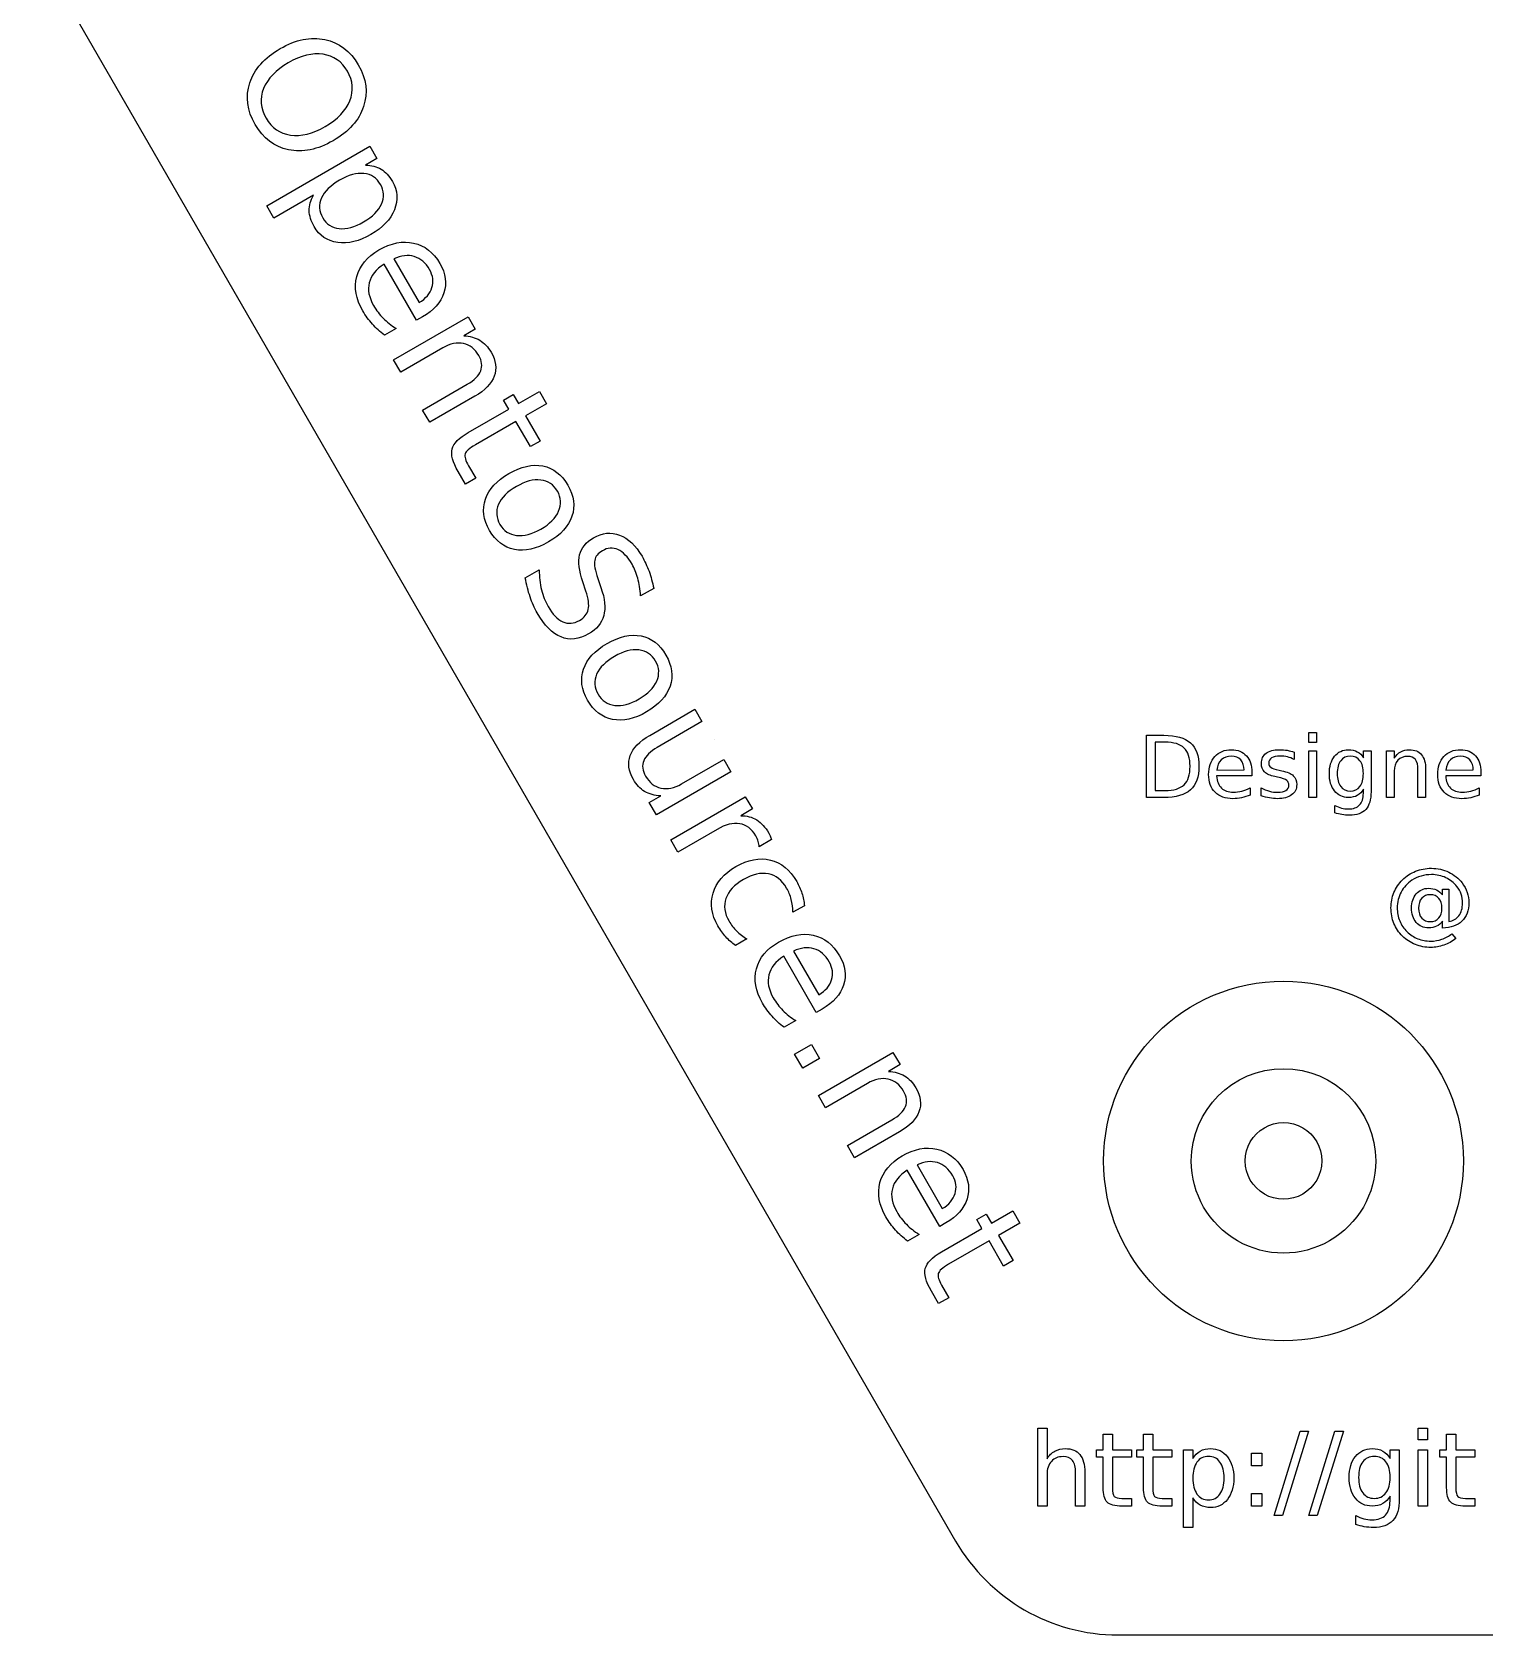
# Model space of a CAD drawing. Extents: x 0 to 264, y -3 to 282.
# Drawn here: x 0.55 to 31.53, y 134.18 to 168.36 of the extents above; entities that cross this region are included whole.
import ezdxf

# ---------------------------------------------------------------- set-up
doc = ezdxf.new("R2010")
doc.units = 0
doc.layers.add('Layer_1', color=7, linetype='CONTINUOUS')

msp = doc.modelspace()

# ---------------------------------------------------------------- linework, layer by layer
at = {"layer": 'Layer_1', "color": 3}
for p, q in [((7.274014, 167.522906), (7.274014, 167.522906)), ((7.506827, 167.657321), (7.506827, 167.657321)), ((5.556517, 164.655548), (7.751216, 165.922658)), ((7.751216, 165.922658), (7.902843, 165.660033)), ((7.902843, 165.660033), (7.661512, 165.5207)), ((6.551386, 164.879769), (5.708144, 164.392923)), ((6.551402, 164.879778), (6.551386, 164.879769)), ((5.708144, 164.392923), (5.556517, 164.655548)), ((7.619522, 164.311566), (7.619522, 164.311566)), ((8.750185, 162.21223), (8.0568, 163.41321)), ((8.264719, 163.521895), (8.803804, 162.591462)), ((8.310389, 162.039704), (8.063382, 161.897095)), ((8.259458, 161.370534), (9.849404, 162.28849)), ((8.877952, 162.285996), (8.750185, 162.21223)), ((8.878015, 162.286033), (8.877952, 162.285996)), ((10.001031, 162.025864), (9.754024, 161.883255)), ((9.849404, 162.28849), (10.001031, 162.025864)), ((8.411085, 161.107908), (8.259458, 161.370534)), ((9.309692, 161.626719), (8.411085, 161.107908)), ((8.87744, 160.300158), (9.82857, 160.849293)), ((10.60456, 160.511802), (10.807561, 160.629005)), ((10.807561, 160.629005), (10.918208, 160.43736)), ((10.918208, 160.43736), (11.36964, 160.697995)), ((11.36964, 160.697995), (11.521228, 160.435345)), ((9.028247, 160.038952), (8.87744, 160.300158)), ((9.987895, 160.593005), (9.028247, 160.038952)), ((9.852095, 159.82184), (10.715206, 160.320157)), ((9.987927, 160.593024), (9.987895, 160.593005)), ((10.715206, 160.320157), (10.60456, 160.511802)), ((11.521228, 160.435345), (11.069795, 160.17471)), ((10.866794, 160.057507), (10.003683, 159.55919)), ((11.177425, 159.51948), (10.866794, 160.057507)), ((11.069795, 160.17471), (11.380426, 159.636682)), ((11.380426, 159.636682), (11.177425, 159.51948)), ((9.790519, 158.718751), (9.635613, 158.987055)), ((9.854233, 159.113275), (10.009138, 158.844971)), ((10.009138, 158.844971), (9.790519, 158.718751)), ((11.973628, 158.697745), (11.973628, 158.697745)), ((11.752174, 158.569889), (11.752174, 158.569889)), ((11.066888, 156.724357), (11.36216, 156.894832)), ((12.359665, 156.439167), (12.292924, 156.633449)), ((12.616086, 156.706458), (12.680573, 156.51277)), ((13.805789, 156.498041), (13.526128, 156.336579)), ((13.805813, 156.498055), (13.805789, 156.498041)), ((13.843806, 154.947077), (13.843806, 154.947077)), ((14.065259, 155.074933), (14.065259, 155.074933)), ((13.719311, 153.362857), (14.681793, 153.918546)), ((14.681793, 153.918546), (14.832601, 153.65734)), ((14.832601, 153.65734), (13.880053, 153.107387)), ((13.719303, 153.362852), (13.719311, 153.362857)), ((15.0996, 153.283402), (15.0996, 153.283402)), ((24.313031, 153.364993), (24.681781, 153.364993)), ((24.313031, 152.038389), (24.313031, 153.364993)), ((24.492518, 153.217494), (24.492518, 152.185888)), ((24.709317, 153.217494), (24.492518, 153.217494)), ((27.774814, 153.420971), (27.93831, 153.420971)), ((27.774814, 153.21394), (27.774814, 153.420971)), ((27.93831, 153.21394), (27.774814, 153.21394)), ((27.93831, 153.420971), (27.93831, 153.21394)), ((14.398335, 152.327722), (15.299775, 152.848169)), ((15.299775, 152.848169), (15.450582, 152.586964)), ((27.460197, 153.004238), (27.460269, 153.004243)), ((27.460269, 153.004243), (27.460269, 152.849635)), ((27.774814, 153.033564), (27.93831, 153.033564)), ((27.774814, 152.038389), (27.774814, 153.033564)), ((27.93831, 153.033564), (27.93831, 152.038389)), ((28.934375, 152.882493), (28.934375, 153.033546)), ((28.934375, 153.033546), (29.097867, 153.033546)), ((29.097867, 153.033546), (29.097866, 152.161897)), ((29.428402, 152.038392), (29.428402, 153.033568)), ((29.428402, 153.033568), (29.592783, 153.033568)), ((29.592783, 153.033568), (29.592783, 152.87896)), ((15.450582, 152.586964), (13.860636, 151.669008)), ((26.557506, 152.496876), (25.805792, 152.496876)), ((25.811167, 152.623942), (26.394011, 152.624827)), ((26.55741, 152.57684), (26.557506, 152.57685)), ((26.557506, 152.57685), (26.557506, 152.496876)), ((27.103892, 152.471087), (27.047017, 152.484422)), ((27.136886, 152.620391), (27.1928, 152.607946)), ((28.934373, 152.547528), (28.934373, 152.547528)), ((29.592783, 152.600844), (29.592783, 152.038392)), ((30.098373, 152.038389), (30.098373, 152.633717)), ((30.261864, 152.639048), (30.261865, 152.639048)), ((30.261865, 152.639048), (30.261865, 152.038389)), ((31.440971, 152.496876), (30.689258, 152.496876)), ((30.694591, 152.623942), (31.277478, 152.624827)), ((31.440966, 152.57684), (31.440971, 152.57685)), ((31.440971, 152.57685), (31.440971, 152.496876)), ((24.492518, 152.185888), (24.709317, 152.185888)), ((26.519244, 152.243633), (26.519244, 152.089026)), ((26.752961, 152.074797), (26.752961, 152.243623)), ((28.934375, 152.132566), (28.934375, 152.213418)), ((31.402762, 152.243633), (31.402762, 152.089026)), ((13.709829, 151.930214), (13.954002, 152.071187)), ((13.860636, 151.669008), (13.709829, 151.930214)), ((14.167241, 151.13812), (15.757187, 152.056076)), ((15.908813, 151.79345), (15.661806, 151.650841)), ((15.757187, 152.056076), (15.908813, 151.79345)), ((24.681781, 152.038389), (24.313031, 152.038389)), ((27.93831, 152.038389), (27.774814, 152.038389)), ((28.32838, 151.712282), (28.32838, 151.871332)), ((29.592783, 152.038392), (29.428402, 152.038392)), ((30.261865, 152.038389), (30.098373, 152.038389)), ((14.318867, 150.875495), (14.167241, 151.13812)), ((15.156433, 151.359063), (14.318867, 150.875495)), ((16.31846, 151.140342), (16.050611, 150.98381)), ((30.622367, 149.960543), (30.622367, 150.083476)), ((30.622367, 150.083476), (30.756563, 150.083476)), ((30.756563, 150.083476), (30.756563, 149.392793)), ((17.018096, 149.730981), (16.773924, 149.590008)), ((17.018128, 149.731), (17.018096, 149.730981)), ((30.110924, 149.679962), (30.110924, 149.679962)), ((30.622375, 149.254864), (30.622367, 149.399372)), ((15.791572, 149.022847), (15.550241, 148.883515)), ((30.822258, 149.133807), (30.906717, 149.02964)), ((16.785329, 148.763764), (17.324415, 147.833331)), ((17.270796, 147.4541), (16.57741, 148.655079)), ((17.398562, 147.527866), (17.270796, 147.4541)), ((17.398626, 147.527902), (17.398562, 147.527866)), ((16.831, 147.281574), (16.583993, 147.138964)), ((16.807116, 146.565556), (17.167695, 146.773737)), ((17.167695, 146.773737), (17.340632, 146.474202)), ((16.980053, 146.266021), (16.807116, 146.565556)), ((17.340632, 146.474202), (16.980053, 146.266021)), ((17.314452, 145.686825), (18.904398, 146.604781)), ((19.056024, 146.342155), (18.809018, 146.199546)), ((18.904398, 146.604781), (19.056024, 146.342155)), ((18.364685, 145.943011), (17.466078, 145.4242)), ((17.466078, 145.4242), (17.314452, 145.686825)), ((17.932433, 144.616449), (18.883564, 145.165585)), ((19.042889, 144.909296), (18.083241, 144.355243)), ((19.042921, 144.909315), (19.042889, 144.909296)), ((18.083241, 144.355243), (17.932433, 144.616449)), ((19.903365, 142.894356), (19.209979, 144.095336)), ((19.417898, 144.204021), (19.956987, 143.273582)), ((21.005913, 142.964941), (21.457346, 143.225576)), ((21.457346, 143.225576), (21.608924, 142.962944)), ((20.031131, 142.968122), (19.903365, 142.894356)), ((20.031195, 142.968159), (20.031131, 142.968122)), ((20.692263, 143.039388), (20.895264, 143.156591)), ((20.802912, 142.847738), (20.692263, 143.039388)), ((20.895264, 143.156591), (21.005913, 142.964941)), ((21.608924, 142.962944), (21.157491, 142.702309)), ((19.46357, 142.721829), (19.216563, 142.579219)), ((19.939801, 142.349421), (20.802912, 142.847738)), ((20.95449, 142.585106), (20.091379, 142.086789)), ((21.26512, 142.047079), (20.95449, 142.585106)), ((21.157491, 142.702309), (21.468121, 142.164281)), ((21.468121, 142.164281), (21.26512, 142.047079)), ((19.878224, 141.246333), (19.72332, 141.514634)), ((19.94194, 141.640854), (20.096844, 141.372553)), ((20.096844, 141.372553), (19.878224, 141.246333)), ((21.992498, 136.929985), (21.992498, 138.592862)), ((21.992498, 138.592862), (22.190205, 138.592862)), ((22.190205, 138.592862), (22.190205, 137.940961)), ((23.386063, 138.126927), (23.386063, 138.466769)), ((23.386063, 138.466769), (23.583769, 138.466756)), ((23.583769, 138.466756), (23.583769, 138.126914)), ((24.245286, 138.126927), (24.245286, 138.466769)), ((24.245286, 138.466769), (24.44299, 138.466756)), ((24.44299, 138.466756), (24.44299, 138.126914)), ((27.030274, 136.726938), (27.585989, 138.525531)), ((27.767665, 138.525531), (27.21195, 136.726938)), ((27.585989, 138.525531), (27.767665, 138.525531)), ((27.769803, 136.726938), (28.325518, 138.525531)), ((28.507194, 138.525531), (27.951478, 136.726938)), ((28.325518, 138.525531), (28.507194, 138.525531)), ((30.104877, 138.592862), (30.301514, 138.592862)), ((30.104877, 138.343855), (30.104877, 138.592862)), ((30.301514, 138.592862), (30.301514, 138.343855)), ((30.708685, 138.126927), (30.708685, 138.466769)), ((30.708685, 138.466769), (30.90639, 138.466756)), ((30.90639, 138.466756), (30.90639, 138.126914)), ((23.241792, 137.974105), (23.241792, 138.126927)), ((23.241792, 138.126927), (23.386063, 138.126927)), ((23.583769, 138.126914), (23.988799, 138.126914)), ((23.988799, 138.126914), (23.988799, 137.974093)), ((24.101013, 137.974105), (24.101013, 138.126927)), ((24.101013, 138.126927), (24.245286, 138.126927)), ((24.44299, 138.126914), (24.848022, 138.126914)), ((24.848022, 138.126914), (24.848022, 137.974093)), ((25.100231, 136.474726), (25.100231, 138.126914)), ((25.100231, 138.126914), (25.297937, 138.126914)), ((25.297937, 138.126914), (25.297937, 137.945239)), ((29.503207, 137.945195), (29.503207, 138.126871)), ((29.503207, 138.126871), (29.699846, 138.126871)), ((29.699846, 138.126871), (29.699846, 137.078535)), ((30.301514, 138.343855), (30.104877, 138.343855)), ((30.104877, 138.126914), (30.301514, 138.126914)), ((30.104877, 136.929985), (30.104877, 138.126914)), ((30.301514, 138.126914), (30.301514, 136.929985)), ((30.564413, 137.974105), (30.564413, 138.126927)), ((30.564413, 138.126927), (30.708685, 138.126927)), ((30.90639, 138.126914), (31.31142, 138.126914)), ((31.31142, 138.126914), (31.31142, 137.974093)), ((23.386063, 137.974105), (23.241792, 137.974105)), ((23.386063, 137.324343), (23.386063, 137.974105)), ((23.988799, 137.974093), (23.583769, 137.974093)), ((23.583769, 137.974093), (23.583769, 137.32433)), ((24.245286, 137.974105), (24.101013, 137.974105)), ((24.245286, 137.324343), (24.245286, 137.974105)), ((24.848022, 137.974093), (24.44299, 137.974093)), ((24.44299, 137.974093), (24.44299, 137.32433)), ((26.547228, 138.061722), (26.772721, 138.061722)), ((26.547228, 137.790278), (26.547228, 138.061722)), ((26.772721, 137.790278), (26.547228, 137.790278)), ((26.772721, 138.061722), (26.772721, 137.790278)), ((30.708685, 137.974105), (30.564413, 137.974105)), ((30.708685, 137.324343), (30.708685, 137.974105)), ((31.31142, 137.974093), (30.90639, 137.974093)), ((30.90639, 137.974093), (30.90639, 137.32433)), ((22.190205, 137.606463), (22.190205, 136.929985)), ((22.798286, 136.929985), (22.798286, 137.646006)), ((22.994924, 137.652423), (22.994924, 137.652417)), ((22.994924, 137.652417), (22.994924, 136.929985)), ((25.966933, 137.527383), (25.966933, 137.527383)), ((29.503207, 137.542344), (29.503207, 137.542344)), ((23.78682, 137.09458), (23.988801, 137.09458)), ((23.988801, 137.09458), (23.988801, 136.929997)), ((24.646042, 137.09458), (24.848023, 137.09458)), ((24.848023, 137.09458), (24.848023, 136.929997)), ((25.297937, 137.109534), (25.297937, 137.109528)), ((25.297937, 137.109528), (25.297937, 136.474726)), ((26.547228, 137.201436), (26.772721, 137.201436)), ((26.547228, 136.929985), (26.547228, 137.201436)), ((26.772721, 137.201436), (26.772721, 136.929985)), ((29.503207, 137.04327), (29.503207, 137.140515)), ((31.109441, 137.09458), (31.311422, 137.09458)), ((31.311422, 137.09458), (31.311422, 136.929997)), ((22.190205, 136.929985), (21.992498, 136.929985)), ((22.994924, 136.929985), (22.798286, 136.929985)), ((23.988801, 136.929997), (23.78682, 136.929997)), ((24.848023, 136.929997), (24.646042, 136.929997)), ((26.772721, 136.929985), (26.547228, 136.929985)), ((27.21195, 136.726938), (27.030274, 136.726938)), ((27.951478, 136.726938), (27.769803, 136.726938)), ((28.774366, 136.537779), (28.774366, 136.729077)), ((30.301514, 136.929985), (30.104877, 136.929985)), ((31.311422, 136.929997), (31.109441, 136.929997)), ((25.297937, 136.474726), (25.100231, 136.474726))]:
    msp.add_line(p, q, dxfattribs=at)
at = {"layer": 'Layer_1', "color": 5}
msp.add_line((25.265374, 144.289566), (25.265374, 144.289566), dxfattribs=at)
at = {"layer": 'Layer_1', "color": 7}
for p, q in [((26.41399, 144.289566), (26.41399, 144.289566)), ((23.705706, 134.183046), (63.086896, 134.183046))]:
    msp.add_line(p, q, dxfattribs=at)
at = {"layer": 'Layer_1', "color": 6}
msp.add_line((31.065429, 144.289566), (31.065429, 144.289566), dxfattribs=at)
at = {"layer": 'Layer_1', "color": 7}
for points in [[(0.550996, 170.288166), (0.550996, 170.288166), (20.241596, 136.183046), (20.241596, 136.183046)], [(26.41399, 144.289566), (26.41399, 144.581562), (26.569768, 144.851377), (26.822644, 144.997375)], [(26.822644, 144.997375), (27.07552, 145.143373), (27.387076, 145.143373), (27.639952, 144.997375)], [(27.639952, 144.997375), (27.892828, 144.851377), (28.048606, 144.581562), (28.048606, 144.289566)], [(26.822644, 143.581757), (26.569768, 143.727755), (26.41399, 143.99757), (26.41399, 144.289566)], [(28.048606, 144.289566), (28.048606, 143.99757), (27.892828, 143.727755), (27.639952, 143.581757)], [(27.639952, 143.581757), (27.387076, 143.435759), (27.07552, 143.435759), (26.822644, 143.581757)], [(20.241596, 136.183046), (20.956128, 134.945439), (22.27664, 134.183043), (23.705706, 134.183046)]]:
    msp.add_open_spline(points, degree=3, dxfattribs=at)
at = {"layer": 'Layer_1', "color": 3}
for points in [[(5.839478, 168.004491), (6.174499, 168.197916), (6.492745, 168.26304), (6.794216, 168.199864)], [(6.794216, 168.199864), (7.097173, 168.136284), (7.33471, 167.955437), (7.506827, 167.657321)], [(5.19291, 167.27535), (5.288929, 167.568017), (5.504451, 167.811064), (5.839478, 168.004491)], [(6.754339, 167.88535), (6.528644, 167.917826), (6.281883, 167.856748), (6.014054, 167.702117)], [(7.274014, 167.522906), (7.153805, 167.731114), (6.98058, 167.851928), (6.754339, 167.88535)], [(6.014054, 167.702117), (5.747169, 167.548031), (5.571366, 167.365141), (5.486643, 167.153446)], [(7.326423, 166.894471), (7.411693, 167.10522), (7.394223, 167.314698), (7.274014, 167.522906)], [(7.506827, 167.657321), (7.678398, 167.360152), (7.715702, 167.064961), (7.618739, 166.771749)], [(5.30787, 166.387752), (5.135753, 166.685868), (5.097433, 166.981734), (5.19291, 167.27535)], [(5.486643, 167.153446), (5.402461, 166.940801), (5.420475, 166.730375), (5.540683, 166.522167)], [(6.797596, 166.344982), (7.065424, 166.499613), (7.2417, 166.682776), (7.326423, 166.894471)], [(5.540683, 166.522167), (5.660892, 166.313959), (5.833573, 166.194093), (6.058727, 166.162567)], [(7.618739, 166.771749), (7.522715, 166.479079), (7.307193, 166.236032), (6.972172, 166.042608)], [(6.017433, 165.847235), (5.715962, 165.910411), (5.479441, 166.090583), (5.30787, 166.387752)], [(6.058727, 166.162567), (6.284422, 166.130091), (6.530711, 166.190897), (6.797596, 166.344982)], [(6.972172, 166.042608), (6.63809, 165.849725), (6.319844, 165.784601), (6.017433, 165.847235)], [(7.661512, 165.5207), (7.787843, 165.52045), (7.897765, 165.491797), (7.991276, 165.434741)], [(7.991276, 165.434741), (8.086289, 165.377291), (8.1674, 165.290363), (8.234607, 165.173956)], [(7.106449, 165.200234), (6.91433, 165.089314), (6.786056, 164.962888), (6.721626, 164.820955)], [(7.625909, 165.343043), (7.471721, 165.358757), (7.298568, 165.311154), (7.106449, 165.200234)], [(7.979089, 165.111609), (7.899315, 165.249782), (7.781588, 165.326927), (7.625909, 165.343043)], [(8.002108, 164.691447), (8.066537, 164.83338), (8.058864, 164.973434), (7.979089, 165.111609)], [(8.234607, 165.173956), (8.346073, 164.980891), (8.359846, 164.780004), (8.275925, 164.571295)], [(6.459545, 164.550396), (6.457845, 164.660459), (6.488464, 164.770253), (6.551402, 164.879778)], [(6.721626, 164.820955), (6.658688, 164.678621), (6.667106, 164.538367), (6.746881, 164.400193)], [(6.56516, 164.210099), (6.497952, 164.326507), (6.462747, 164.439939), (6.459545, 164.550396)], [(6.746881, 164.400193), (6.826656, 164.262018), (6.943637, 164.185074), (7.097825, 164.169359)], [(7.619522, 164.311566), (7.811641, 164.422486), (7.93917, 164.549113), (8.002108, 164.691447)], [(8.275925, 164.571295), (8.192545, 164.361637), (8.025931, 164.184683), (7.776082, 164.040433)], [(7.066428, 163.872992), (6.843715, 163.904665), (6.676626, 164.017035), (6.56516, 164.210099)], [(7.097825, 164.169359), (7.253504, 164.153244), (7.427403, 164.200646), (7.619522, 164.311566)], [(7.776082, 164.040433), (7.526233, 163.896183), (7.289682, 163.840369), (7.066428, 163.872992)], [(7.475137, 163.145526), (7.537534, 163.378402), (7.694604, 163.567512), (7.946347, 163.712856)], [(7.946347, 163.712856), (8.206608, 163.863118), (8.453357, 163.912201), (8.686595, 163.860105)], [(8.686595, 163.860105), (8.921323, 163.807607), (9.107534, 163.662112), (9.245228, 163.42362)], [(8.0568, 163.41321), (7.883539, 163.298035), (7.777456, 163.164861), (7.738549, 163.013689)], [(8.6994, 163.572221), (8.566792, 163.611752), (8.421899, 163.594977), (8.264719, 163.521895)], [(9.025349, 163.292888), (8.941203, 163.438634), (8.832553, 163.531745), (8.6994, 163.572221)], [(9.245228, 163.42362), (9.368715, 163.209734), (9.397161, 163.000915), (9.330566, 162.797162)], [(7.602007, 162.414337), (7.455571, 162.667972), (7.413281, 162.911702), (7.475137, 163.145526)], [(9.076257, 162.90965), (9.11663, 163.036432), (9.09966, 163.164178), (9.025349, 163.292888)], [(7.738549, 163.013689), (7.701138, 162.862117), (7.732429, 162.699736), (7.832421, 162.526545)], [(8.803804, 162.591462), (8.945603, 162.675877), (9.036421, 162.78194), (9.076257, 162.90965)], [(9.330566, 162.797162), (9.265463, 162.593009), (9.114613, 162.422633), (8.878015, 162.286033)], [(7.806149, 162.132818), (7.72852, 162.219233), (7.660472, 162.313073), (7.602007, 162.414337)], [(7.832421, 162.526545), (7.89034, 162.426227), (7.958658, 162.33633), (8.037377, 162.256853)], [(8.063382, 161.897095), (7.969539, 161.967839), (7.883794, 162.046413), (7.806149, 162.132818)], [(8.037377, 162.256853), (8.116641, 162.176431), (8.207645, 162.104048), (8.310389, 162.039704)], [(9.747851, 161.71691), (9.610954, 161.746393), (9.464901, 161.716329), (9.309692, 161.626719)], [(10.075317, 161.461165), (9.993902, 161.602179), (9.884747, 161.687427), (9.747851, 161.71691)], [(9.754024, 161.883255), (9.885671, 161.875978), (9.999471, 161.843886), (10.095424, 161.786979)], [(10.095424, 161.786979), (10.191938, 161.729134), (10.27216, 161.644847), (10.33609, 161.534118)], [(10.115615, 161.132372), (10.156503, 161.234214), (10.14307, 161.343812), (10.075317, 161.461165)], [(10.33609, 161.534118), (10.441545, 161.351463), (10.464538, 161.180506), (10.405067, 161.021246)], [(9.82857, 160.849293), (9.979045, 160.93617), (10.074727, 161.03053), (10.115615, 161.132372)], [(10.405067, 161.021246), (10.346536, 160.862528), (10.207489, 160.719787), (9.987927, 160.593024)], [(9.506797, 159.469165), (9.538248, 159.589534), (9.653348, 159.707093), (9.852095, 159.82184)], [(9.635613, 158.987055), (9.519229, 159.188638), (9.476291, 159.349341), (9.506797, 159.469165)], [(9.784159, 159.362416), (9.76804, 159.305155), (9.791398, 159.222108), (9.854233, 159.113275)], [(10.003683, 159.55919), (9.874022, 159.48433), (9.800848, 159.418739), (9.784159, 159.362416)], [(10.215831, 158.398357), (10.290106, 158.612854), (10.457371, 158.795231), (10.717627, 158.94549)], [(10.717627, 158.94549), (10.978833, 159.096297), (11.220412, 159.149966), (11.442364, 159.106496)], [(11.442364, 159.106496), (11.664857, 159.062077), (11.841945, 158.925827), (11.973628, 158.697745)], [(10.876631, 158.670088), (10.686406, 158.560262), (10.559625, 158.433436), (10.496289, 158.28961)], [(11.395708, 158.806997), (11.239886, 158.825554), (11.06686, 158.779917), (10.876631, 158.670088)], [(11.752174, 158.569889), (11.671307, 158.709956), (11.552484, 158.788992), (11.395708, 158.806997)], [(11.973628, 158.697745), (12.104765, 158.470609), (12.133944, 158.249595), (12.061165, 158.034701)], [(10.30418, 157.733889), (10.172497, 157.961971), (10.143048, 158.18346), (10.215831, 158.398357)], [(10.496289, 158.28961), (10.434443, 158.145383), (10.444228, 158.002763), (10.525642, 157.86175)], [(11.777046, 158.143227), (11.840786, 158.288548), (11.832496, 158.430768), (11.752174, 158.569889)], [(11.400358, 157.762966), (11.588693, 157.871701), (11.714256, 157.998455), (11.777046, 158.143227)], [(12.061165, 158.034701), (11.988381, 157.819804), (11.821387, 157.636952), (11.560181, 157.486144)], [(10.834633, 157.326562), (10.612135, 157.370978), (10.435317, 157.506753), (10.30418, 157.733889)], [(10.525642, 157.86175), (10.605963, 157.722629), (10.72451, 157.644065), (10.881281, 157.626056)], [(10.881281, 157.626056), (11.038052, 157.608049), (11.211078, 157.653685), (11.400358, 157.762966)], [(12.225081, 157.213224), (12.260745, 157.361262), (12.359495, 157.482), (12.521333, 157.575437)], [(12.521333, 157.575437), (12.708718, 157.683624), (12.894331, 157.703088), (13.078173, 157.633831)], [(13.078173, 157.633831), (13.262556, 157.563623), (13.421681, 157.412585), (13.55555, 157.180718)], [(11.560181, 157.486144), (11.299925, 157.335886), (11.058076, 157.282692), (10.834633, 157.326562)], [(12.292924, 156.633449), (12.212052, 156.871939), (12.189438, 157.065197), (12.225081, 157.213224)], [(12.710424, 157.300372), (12.616728, 157.246277), (12.561869, 157.177378), (12.545845, 157.093676)], [(13.041735, 157.323195), (12.932536, 157.372455), (12.822099, 157.364847), (12.710424, 157.300372)], [(13.341588, 157.013652), (13.251431, 157.169808), (13.15148, 157.272989), (13.041735, 157.323195)], [(11.36216, 156.894832), (11.36407, 156.740726), (11.3807, 156.598272), (11.412049, 156.467472)], [(12.545845, 157.093676), (12.53129, 157.009562), (12.554704, 156.880489), (12.616086, 156.706458)], [(13.46468, 156.711839), (13.434527, 156.82314), (13.393496, 156.923744), (13.341588, 157.013652)], [(13.55555, 157.180718), (13.612922, 157.081346), (13.662392, 156.974888), (13.703959, 156.861344)], [(11.168535, 156.315522), (11.126227, 156.441257), (11.092345, 156.577535), (11.066888, 156.724357)], [(13.526128, 156.336579), (13.515353, 156.475472), (13.494871, 156.600559), (13.46468, 156.711839)], [(13.703959, 156.861344), (13.745526, 156.747799), (13.779478, 156.626703), (13.805813, 156.498055)], [(11.319694, 155.975022), (11.261776, 156.07534), (11.211389, 156.18884), (11.168535, 156.315522)], [(11.412049, 156.467472), (11.443409, 156.336677), (11.490234, 156.217335), (11.552524, 156.109446)], [(12.40878, 156.049217), (12.430845, 156.146501), (12.414474, 156.276484), (12.359665, 156.439167)], [(12.680573, 156.51277), (12.763356, 156.275382), (12.782403, 156.076279), (12.737716, 155.91546)], [(11.827841, 155.46207), (11.642616, 155.5381), (11.473234, 155.709084), (11.319694, 155.975022)], [(11.552524, 156.109446), (11.647051, 155.945719), (11.752175, 155.837953), (11.867895, 155.786149)], [(12.22034, 155.81171), (12.324443, 155.871814), (12.387256, 155.950983), (12.40878, 156.049217)], [(12.737716, 155.91546), (12.69452, 155.754239), (12.5868, 155.623906), (12.414556, 155.52446)], [(12.414556, 155.52446), (12.209185, 155.405889), (12.013613, 155.385093), (11.827841, 155.46207)], [(11.867895, 155.786149), (11.98361, 155.734342), (12.101092, 155.742862), (12.22034, 155.81171)], [(12.809259, 155.322678), (13.070464, 155.473485), (13.312043, 155.527154), (13.533995, 155.483684)], [(12.307463, 154.775545), (12.381738, 154.990042), (12.549003, 155.172419), (12.809259, 155.322678)], [(13.487339, 155.184185), (13.331517, 155.202742), (13.158492, 155.157105), (12.968262, 155.047276)], [(13.843806, 154.947077), (13.762938, 155.087144), (13.644116, 155.16618), (13.487339, 155.184185)], [(13.533995, 155.483684), (13.756488, 155.439266), (13.933576, 155.303015), (14.065259, 155.074933)], [(12.968262, 155.047276), (12.778038, 154.93745), (12.651257, 154.810624), (12.58792, 154.666798)], [(13.868677, 154.520415), (13.932418, 154.665736), (13.924127, 154.807956), (13.843806, 154.947077)], [(14.065259, 155.074933), (14.196396, 154.847798), (14.225575, 154.626783), (14.152797, 154.411889)], [(12.395812, 154.111077), (12.264128, 154.339159), (12.234679, 154.560649), (12.307463, 154.775545)], [(12.58792, 154.666798), (12.526075, 154.522571), (12.535859, 154.379951), (12.617273, 154.238938)], [(13.491989, 154.140154), (13.680325, 154.248889), (13.805887, 154.375643), (13.868677, 154.520415)], [(12.617273, 154.238938), (12.697595, 154.099817), (12.816141, 154.021253), (12.972912, 154.003245)], [(12.972912, 154.003245), (13.129684, 153.985237), (13.30271, 154.030873), (13.491989, 154.140154)], [(14.152797, 154.411889), (14.080013, 154.196992), (13.913018, 154.01414), (13.651812, 153.863332)], [(12.926264, 153.70375), (12.703766, 153.748166), (12.526948, 153.883942), (12.395812, 154.111077)], [(13.651812, 153.863332), (13.391556, 153.713074), (13.149707, 153.65988), (12.926264, 153.70375)], [(13.302983, 152.93321), (13.361913, 153.093419), (13.500686, 153.236634), (13.719303, 153.362852)], [(13.880053, 153.107387), (13.729578, 153.02051), (13.633422, 152.925876), (13.591583, 152.823486)], [(24.681781, 153.364993), (24.938862, 153.364993), (25.127527, 153.311384), (25.247779, 153.204165)], [(25.110942, 153.093096), (25.026234, 153.176028), (24.892359, 153.217494), (24.709317, 153.217494)], [(25.247779, 153.204165), (25.36803, 153.09754), (25.428156, 152.930493), (25.428156, 152.703023)], [(13.372772, 152.418914), (13.267316, 152.601568), (13.244053, 152.773), (13.302983, 152.93321)], [(13.591583, 152.823486), (13.550695, 152.721643), (13.564128, 152.612045), (13.631882, 152.494691)], [(25.238893, 152.703023), (25.238893, 152.880733), (25.196242, 153.010758), (25.110942, 153.093096)], [(25.635143, 152.526193), (25.635143, 152.689094), (25.678976, 152.818229), (25.766641, 152.913601)], [(25.766641, 152.913601), (25.854908, 153.009564), (25.97368, 153.057545), (26.122958, 153.057545)], [(25.905318, 152.841636), (25.850807, 152.7901), (25.819424, 152.717535), (25.811167, 152.623942)], [(26.124798, 152.918941), (26.033573, 152.918941), (25.960413, 152.893173), (25.905318, 152.841636)], [(26.122958, 153.057545), (26.256829, 153.057545), (26.362567, 153.014303), (26.440172, 152.927817)], [(26.318498, 152.838967), (26.26992, 152.892283), (26.205353, 152.918941), (26.124798, 152.918941)], [(26.394011, 152.624827), (26.393209, 152.714274), (26.368038, 152.785654), (26.318498, 152.838967)], [(26.440172, 152.927817), (26.51833, 152.841924), (26.55741, 152.724932), (26.55741, 152.57684)], [(26.759972, 152.764321), (26.759972, 152.857914), (26.793159, 152.930183), (26.859533, 152.981127)], [(26.859533, 152.981127), (26.925907, 153.03207), (27.020094, 153.057542), (27.142093, 153.057542)], [(26.97867, 152.883399), (26.938429, 152.858517), (26.918308, 152.821197), (26.918308, 152.771441)], [(26.918308, 152.771441), (26.918308, 152.733532), (26.932817, 152.703619), (26.961836, 152.681703)], [(27.161717, 152.920723), (27.08056, 152.920723), (27.019545, 152.908282), (26.97867, 152.883399)], [(27.142093, 153.057542), (27.202535, 153.057542), (27.259402, 153.053101), (27.312694, 153.044219)], [(27.316326, 152.902951), (27.266545, 152.914799), (27.215009, 152.920723), (27.161717, 152.920723)], [(27.312694, 153.044219), (27.366002, 153.035337), (27.41517, 153.02201), (27.460197, 153.004238)], [(27.460269, 152.849635), (27.414096, 152.873331), (27.366114, 152.891103), (27.316326, 152.902951)], [(28.208428, 152.547511), (28.208428, 152.701526), (28.245748, 152.825035), (28.320387, 152.918037)], [(28.320387, 152.918037), (28.395026, 153.011038), (28.493358, 153.057538), (28.615385, 153.057538)], [(28.450119, 152.822978), (28.401548, 152.757814), (28.377263, 152.665998), (28.377263, 152.547528)], [(28.655374, 152.920724), (28.567704, 152.920724), (28.499285, 152.888142), (28.450119, 152.822978)], [(28.615385, 153.057538), (28.688837, 153.057538), (28.751925, 153.043025), (28.804646, 153.013998)], [(28.860628, 152.822978), (28.812058, 152.888142), (28.74364, 152.920724), (28.655374, 152.920724)], [(28.804646, 153.013998), (28.857369, 152.984971), (28.900612, 152.941136), (28.934375, 152.882493)], [(28.934373, 152.547528), (28.934373, 152.666001), (28.909792, 152.757817), (28.860628, 152.822978)], [(29.592783, 152.87896), (29.631878, 152.938793), (29.677787, 152.983517), (29.730508, 153.013131)], [(29.669198, 152.830979), (29.618254, 152.774705), (29.592783, 152.697994), (29.592783, 152.600844)], [(29.878007, 152.91539), (29.789745, 152.91539), (29.720142, 152.887253), (29.669198, 152.830979)], [(29.730508, 153.013131), (29.783824, 153.042751), (29.845134, 153.057561), (29.914438, 153.057561)], [(30.043277, 152.845192), (30.006547, 152.891991), (29.951457, 152.91539), (29.878007, 152.91539)], [(29.914438, 153.057561), (30.028764, 153.057561), (30.11525, 153.022017), (30.173894, 152.950929)], [(30.098373, 152.633717), (30.098373, 152.727903), (30.080007, 152.798395), (30.043277, 152.845192)], [(30.173894, 152.950929), (30.232541, 152.880434), (30.261864, 152.776474), (30.261864, 152.639048)], [(30.518656, 152.526193), (30.518656, 152.689094), (30.562491, 152.818229), (30.650161, 152.913601)], [(30.650161, 152.913601), (30.738423, 153.009564), (30.857192, 153.057545), (31.006469, 153.057545)], [(30.788778, 152.841636), (30.734283, 152.7901), (30.702888, 152.717535), (30.694591, 152.623942)], [(31.00825, 152.918941), (30.917025, 152.918941), (30.843868, 152.893173), (30.788778, 152.841636)], [(31.006469, 153.057545), (31.140344, 153.057545), (31.246081, 153.014303), (31.32368, 152.927817)], [(31.201953, 152.838967), (31.153383, 152.892283), (31.088815, 152.918941), (31.00825, 152.918941)], [(31.277478, 152.624827), (31.276276, 152.714274), (31.251101, 152.785654), (31.201953, 152.838967)], [(31.32368, 152.927817), (31.401871, 152.841924), (31.440966, 152.724932), (31.440966, 152.57684)], [(13.631882, 152.494691), (13.713296, 152.353678), (13.822452, 152.26843), (13.959349, 152.238947)], [(25.110942, 152.310286), (25.196242, 152.393217), (25.238893, 152.524129), (25.238893, 152.703023)], [(25.428156, 152.703023), (25.428156, 152.47437), (25.367734, 152.306435), (25.246889, 152.199217)], [(25.773759, 152.151225), (25.681348, 152.243635), (25.635143, 152.368624), (25.635143, 152.526193)], [(25.805792, 152.496876), (25.813007, 152.384326), (25.846755, 152.298433), (25.907037, 152.239196)], [(26.827548, 152.582168), (26.782497, 152.626594), (26.759972, 152.687312), (26.759972, 152.764321)], [(27.047017, 152.484422), (26.945724, 152.505745), (26.872567, 152.538327), (26.827548, 152.582168)], [(26.961836, 152.681703), (26.990855, 152.66038), (27.049205, 152.639942), (27.136886, 152.620391)], [(27.300261, 152.402669), (27.270601, 152.426365), (27.205145, 152.449171), (27.103892, 152.471087)], [(27.1928, 152.607946), (27.308907, 152.583063), (27.391245, 152.547816), (27.439816, 152.502204)], [(27.439816, 152.502204), (27.488955, 152.457185), (27.513525, 152.394097), (27.513525, 152.312942)], [(28.320387, 152.177875), (28.245748, 152.270876), (28.208428, 152.394088), (28.208428, 152.547511)], [(28.377263, 152.547528), (28.377263, 152.429647), (28.401548, 152.338126), (28.450119, 152.272966)], [(28.860628, 152.272966), (28.909792, 152.33813), (28.934373, 152.42965), (28.934373, 152.547528)], [(30.657269, 152.151225), (30.56486, 152.243635), (30.518656, 152.368624), (30.518656, 152.526193)], [(30.689258, 152.496876), (30.696393, 152.384326), (30.730157, 152.298433), (30.790551, 152.239196)], [(13.610366, 152.168065), (13.515899, 152.224569), (13.436701, 152.308185), (13.372772, 152.418914)], [(13.954002, 152.071187), (13.820859, 152.078861), (13.706313, 152.111154), (13.610366, 152.168065)], [(13.959349, 152.238947), (14.096797, 152.208521), (14.243126, 152.238112), (14.398335, 152.327722)], [(25.246889, 152.199217), (25.126052, 152.091998), (24.937683, 152.038389), (24.681781, 152.038389)], [(24.709317, 152.185888), (24.892359, 152.185888), (25.026234, 152.227354), (25.110942, 152.310286)], [(26.151384, 152.012611), (25.99263, 152.012611), (25.866756, 152.058816), (25.773759, 152.151225)], [(25.907037, 152.239196), (25.968041, 152.18055), (26.052748, 152.151226), (26.16116, 152.151226)], [(26.16116, 152.151226), (26.223927, 152.151226), (26.284645, 152.158926), (26.343316, 152.174325)], [(26.519244, 152.089026), (26.460646, 152.064143), (26.40052, 152.045189), (26.338867, 152.032163)], [(26.343316, 152.174325), (26.402556, 152.189724), (26.461199, 152.212827), (26.519244, 152.243633)], [(26.752961, 152.243623), (26.813404, 152.212231), (26.872936, 152.188535), (26.931559, 152.172535)], [(26.931559, 152.172535), (26.990238, 152.157136), (27.048291, 152.149436), (27.105719, 152.149436)], [(27.403382, 152.093471), (27.330514, 152.039562), (27.230107, 152.012607), (27.10216, 152.012607)], [(27.105719, 152.149436), (27.182755, 152.149436), (27.241991, 152.162466), (27.283427, 152.188527)], [(27.283427, 152.188527), (27.324871, 152.215181), (27.345593, 152.252501), (27.345593, 152.300486)], [(27.345593, 152.300486), (27.345593, 152.344912), (27.330482, 152.378973), (27.300261, 152.402669)], [(27.513525, 152.312942), (27.513525, 152.220533), (27.47681, 152.147376), (27.403382, 152.093471)], [(28.615385, 152.038372), (28.493358, 152.038372), (28.395025, 152.084873), (28.320387, 152.177875)], [(28.450119, 152.272966), (28.499282, 152.207802), (28.5677, 152.17522), (28.655374, 152.17522)], [(28.804646, 152.081912), (28.751924, 152.052885), (28.688836, 152.038372), (28.615385, 152.038372)], [(28.655374, 152.17522), (28.743636, 152.17522), (28.812054, 152.207802), (28.860628, 152.272966)], [(28.934375, 152.213418), (28.90061, 152.154771), (28.857368, 152.110936), (28.804646, 152.081912)], [(28.854401, 151.879328), (28.907717, 151.935009), (28.934375, 152.019422), (28.934375, 152.132566)], [(29.097866, 152.161897), (29.097866, 151.99248), (29.06025, 151.866603), (28.985018, 151.784264)], [(31.034903, 152.012611), (30.876149, 152.012611), (30.750271, 152.058816), (30.657269, 152.151225)], [(30.790551, 152.239196), (30.851563, 152.18055), (30.936271, 152.151226), (31.044676, 152.151226)], [(31.044676, 152.151226), (31.107467, 152.151226), (31.168185, 152.158926), (31.226829, 152.174325)], [(31.402762, 152.089026), (31.344115, 152.064143), (31.28399, 152.045189), (31.222386, 152.032163)], [(31.226829, 152.174325), (31.286069, 152.189724), (31.344713, 152.212827), (31.402762, 152.243633)], [(26.338867, 152.032163), (26.277222, 152.019128), (26.214728, 152.012611), (26.151384, 152.012611)], [(26.935118, 152.0286), (26.877642, 152.038668), (26.816923, 152.054067), (26.752961, 152.074797)], [(27.10216, 152.012607), (27.048852, 152.012607), (26.993172, 152.017938), (26.935118, 152.0286)], [(28.32838, 151.871332), (28.376358, 151.845272), (28.423747, 151.826021), (28.470548, 151.813579)], [(28.470548, 151.813579), (28.517347, 151.801138), (28.565032, 151.794918), (28.613604, 151.794918)], [(28.613604, 151.794918), (28.720822, 151.794918), (28.801088, 151.823055), (28.854401, 151.879328)], [(28.985018, 151.784264), (28.909785, 151.701333), (28.79457, 151.659867), (28.639372, 151.659867)], [(31.222386, 152.032163), (31.160781, 152.019128), (31.098287, 152.012611), (31.034903, 152.012611)], [(15.637555, 151.479738), (15.496619, 151.503103), (15.336245, 151.462878), (15.156433, 151.359063)], [(15.979062, 151.222636), (15.893823, 151.370274), (15.779987, 151.455975), (15.637555, 151.479738)], [(15.661806, 151.650841), (15.790032, 151.651684), (15.902739, 151.621485), (15.999928, 151.560243)], [(15.999928, 151.560243), (16.098081, 151.499559), (16.183494, 151.406282), (16.256166, 151.280411)], [(28.476768, 151.67319), (28.425825, 151.681479), (28.376362, 151.69451), (28.32838, 151.712282)], [(28.639372, 151.659867), (28.581912, 151.659867), (28.52771, 151.664308), (28.476768, 151.67319)], [(16.031814, 151.101668), (16.020688, 151.140672), (16.003104, 151.180995), (15.979062, 151.222636)], [(16.050611, 150.98381), (16.050708, 151.022983), (16.044443, 151.062269), (16.031814, 151.101668)], [(16.256166, 151.280411), (16.266547, 151.26243), (16.276695, 151.24179), (16.28661, 151.218488)], [(16.28661, 151.218488), (16.297056, 151.195493), (16.307672, 151.169445), (16.31846, 151.140342)], [(15.556582, 150.564193), (15.815898, 150.71391), (16.060827, 150.760679), (16.291368, 150.704502)], [(15.0697, 150.001064), (15.138761, 150.228955), (15.301055, 150.416664), (15.556582, 150.564193)], [(16.248119, 150.408863), (16.087084, 150.440814), (15.909559, 150.400782), (15.715545, 150.288768)], [(16.637807, 150.107652), (16.54, 150.277057), (16.410105, 150.377461), (16.248119, 150.408863)], [(16.291368, 150.704502), (16.522461, 150.647382), (16.709586, 150.494844), (16.852743, 150.246888)], [(29.768404, 150.283384), (29.849108, 150.362841), (29.942325, 150.423526), (30.048055, 150.465439)], [(30.048055, 150.465439), (30.153784, 150.507981), (30.26577, 150.529252), (30.384011, 150.529252)], [(30.385896, 150.394095), (30.308948, 150.394095), (30.235125, 150.383774), (30.164427, 150.363132)], [(30.384011, 150.529252), (30.516643, 150.529252), (30.639577, 150.502037), (30.752813, 150.447607)], [(30.690885, 150.328406), (30.597668, 150.372198), (30.496005, 150.394095), (30.385896, 150.394095)], [(30.752813, 150.447607), (30.866677, 150.393176), (30.962084, 150.315912), (31.039035, 150.215815)], [(15.715545, 150.288768), (15.521537, 150.176757), (15.397634, 150.04276), (15.343837, 149.886775)], [(16.736099, 149.865339), (16.714283, 149.951169), (16.681519, 150.03194), (16.637807, 150.107652)], [(16.852743, 150.246888), (16.899187, 150.166444), (16.936021, 150.082975), (16.963244, 149.996482)], [(29.586348, 150.01124), (29.62889, 150.114467), (29.689575, 150.205182), (29.768404, 150.283384)], [(29.968295, 150.273046), (29.870073, 150.209229), (29.793122, 150.125396), (29.737442, 150.021547)], [(30.164427, 150.363132), (30.093731, 150.343116), (30.028354, 150.313087), (29.968295, 150.273046)], [(30.062126, 149.984952), (30.129695, 150.06315), (30.216968, 150.10225), (30.323947, 150.10225)], [(30.323947, 150.10225), (30.38839, 150.10225), (30.445008, 150.090362), (30.493803, 150.066585)], [(30.493803, 150.066585), (30.542598, 150.043435), (30.585453, 150.008087), (30.622367, 149.960543)], [(30.929245, 150.14072), (30.864178, 150.222677), (30.784724, 150.285238), (30.690885, 150.328406)], [(31.018394, 149.977433), (30.999003, 150.03624), (30.969286, 150.090669), (30.929245, 150.14072)], [(31.039035, 150.215815), (31.085954, 150.154507), (31.121614, 150.087879), (31.146015, 150.015931)], [(15.17346, 149.300067), (15.03522, 149.539506), (15.000633, 149.773171), (15.0697, 150.001064)], [(15.343837, 149.886775), (15.290989, 149.731339), (15.313468, 149.568918), (15.411274, 149.399513)], [(16.773924, 149.590008), (16.772009, 149.687328), (16.759401, 149.779105), (16.736099, 149.865339)], [(16.963244, 149.996482), (16.991423, 149.910539), (17.009718, 149.822045), (17.018128, 149.731)], [(29.522535, 149.685606), (29.522535, 149.799469), (29.543806, 149.908013), (29.586348, 150.01124)], [(29.737442, 150.021547), (29.682387, 149.918321), (29.654859, 149.806335), (29.654859, 149.685591)], [(29.960773, 149.679963), (29.960773, 149.805087), (29.994557, 149.90675), (30.062126, 149.984952)], [(30.177551, 149.889231), (30.133133, 149.837927), (30.110924, 149.768171), (30.110924, 149.679962)], [(30.358668, 149.966187), (30.28297, 149.966187), (30.222598, 149.940535), (30.177551, 149.889231)], [(30.540722, 149.888293), (30.495679, 149.940222), (30.434994, 149.966187), (30.358668, 149.966187)], [(30.608287, 149.679962), (30.608287, 149.767549), (30.585765, 149.836993), (30.540722, 149.888293)], [(30.970525, 149.517605), (31.022454, 149.587674), (31.048419, 149.678076), (31.048419, 149.78881)], [(31.048419, 149.78881), (31.048419, 149.855753), (31.03841, 149.918628), (31.018394, 149.977433)], [(31.183555, 149.792584), (31.183555, 149.628047), (31.133819, 149.498231), (31.034345, 149.403137)], [(31.146015, 150.015931), (31.171042, 149.943985), (31.183555, 149.869536), (31.183555, 149.792584)], [(15.411274, 149.399513), (15.454986, 149.323801), (15.508103, 149.254781), (15.570624, 149.192452)], [(29.58541, 149.353403), (29.543493, 149.456629), (29.522535, 149.567364), (29.522535, 149.685606)], [(29.768404, 149.082196), (29.688322, 149.160394), (29.627324, 149.250797), (29.58541, 149.353403)], [(29.654859, 149.685591), (29.654859, 149.586117), (29.672687, 149.4929), (29.708343, 149.405938)], [(29.708343, 149.405938), (29.744633, 149.318977), (29.796872, 149.242339), (29.865061, 149.176023)], [(30.061188, 149.374974), (29.994244, 149.453173), (29.960773, 149.554836), (29.960773, 149.679963)], [(30.323947, 149.258603), (30.216342, 149.258603), (30.128755, 149.297393), (30.061188, 149.374974)], [(30.110924, 149.679962), (30.110924, 149.590499), (30.133133, 149.520117), (30.177551, 149.468816)], [(30.177551, 149.468816), (30.221969, 149.418137), (30.282966, 149.392798), (30.360543, 149.392798)], [(30.360543, 149.392798), (30.437491, 149.392798), (30.497863, 149.41845), (30.54166, 149.469754)], [(30.622367, 149.399372), (30.584827, 149.351202), (30.54166, 149.315542), (30.492865, 149.292391)], [(30.54166, 149.469754), (30.586078, 149.521058), (30.608287, 149.591127), (30.608287, 149.679962)], [(31.034345, 149.403137), (30.934872, 149.308042), (30.797548, 149.258618), (30.622375, 149.254864)], [(30.756563, 149.392793), (30.847904, 149.406557), (30.919224, 149.448161), (30.970525, 149.517605)], [(15.342445, 149.06639), (15.280604, 149.13416), (15.224276, 149.212052), (15.17346, 149.300067)], [(15.550241, 148.883515), (15.474097, 148.936716), (15.404831, 148.997675), (15.342445, 149.06639)], [(15.570624, 149.192452), (15.634593, 149.129697), (15.708242, 149.073162), (15.791572, 149.022847)], [(16.466958, 148.954726), (16.727219, 149.104988), (16.973968, 149.15407), (17.207205, 149.101974)], [(17.207205, 149.101974), (17.441933, 149.049477), (17.628144, 148.903982), (17.765838, 148.66549)], [(30.042424, 148.903896), (29.939823, 148.944562), (29.848483, 149.003995), (29.768404, 149.082196)], [(29.865061, 149.176023), (29.930754, 149.110956), (30.006767, 149.061532), (30.093099, 149.027752)], [(30.093099, 149.027752), (30.179435, 148.993347), (30.271714, 148.976144), (30.369936, 148.976144)], [(30.492865, 149.292391), (30.444696, 149.269866), (30.38839, 149.258603), (30.323947, 149.258603)], [(30.369936, 148.976144), (30.450641, 148.976144), (30.529781, 148.989908), (30.607357, 149.017435)], [(30.607357, 149.017435), (30.685556, 149.044338), (30.757189, 149.083128), (30.822258, 149.133807)], [(30.906717, 149.02964), (30.828518, 148.968957), (30.743121, 148.922662), (30.650525, 148.890753)], [(15.995747, 148.387397), (16.058144, 148.620272), (16.215214, 148.809382), (16.466958, 148.954726)], [(17.22001, 148.814091), (17.087403, 148.853622), (16.942509, 148.836846), (16.785329, 148.763764)], [(17.54596, 148.534757), (17.461814, 148.680503), (17.353164, 148.773614), (17.22001, 148.814091)], [(17.765838, 148.66549), (17.889325, 148.451604), (17.917772, 148.242784), (17.851177, 148.039032)], [(30.369936, 148.841958), (30.254196, 148.841958), (30.145025, 148.862604), (30.042424, 148.903896)], [(30.650525, 148.890753), (30.558559, 148.858223), (30.46503, 148.841958), (30.369936, 148.841958)], [(16.122618, 147.656206), (15.976182, 147.909841), (15.933892, 148.153571), (15.995747, 148.387397)], [(16.57741, 148.655079), (16.40415, 148.539904), (16.298066, 148.406731), (16.259159, 148.255558)], [(17.596868, 148.151519), (17.63724, 148.278302), (17.620271, 148.406048), (17.54596, 148.534757)], [(16.259159, 148.255558), (16.221749, 148.103987), (16.25304, 147.941606), (16.353031, 147.768415)], [(17.324415, 147.833331), (17.466214, 147.917746), (17.557031, 148.023809), (17.596868, 148.151519)], [(17.851177, 148.039032), (17.786074, 147.834878), (17.635223, 147.664502), (17.398626, 147.527902)], [(16.32676, 147.374688), (16.24913, 147.461102), (16.181083, 147.554942), (16.122618, 147.656206)], [(16.353031, 147.768415), (16.41095, 147.668097), (16.479269, 147.5782), (16.557987, 147.498723)], [(16.583993, 147.138964), (16.490149, 147.209708), (16.404405, 147.288282), (16.32676, 147.374688)], [(16.557987, 147.498723), (16.637252, 147.4183), (16.728256, 147.345917), (16.831, 147.281574)], [(18.802843, 146.033202), (18.665947, 146.062684), (18.519894, 146.032621), (18.364685, 145.943011)], [(19.13031, 145.777457), (19.048896, 145.91847), (18.93974, 146.003718), (18.802843, 146.033202)], [(18.809018, 146.199546), (18.940665, 146.19227), (19.054464, 146.160178), (19.150417, 146.10327)], [(19.150417, 146.10327), (19.246932, 146.045425), (19.327154, 145.961138), (19.391083, 145.850409)], [(19.170609, 145.448663), (19.211497, 145.550506), (19.198064, 145.660104), (19.13031, 145.777457)], [(19.391083, 145.850409), (19.496539, 145.667755), (19.519531, 145.496798), (19.46006, 145.337538)], [(18.883564, 145.165585), (19.034039, 145.252462), (19.12972, 145.346821), (19.170609, 145.448663)], [(19.46006, 145.337538), (19.401529, 145.17882), (19.262482, 145.036079), (19.042921, 144.909315)], [(19.099529, 144.394979), (19.35979, 144.545241), (19.606539, 144.594324), (19.839777, 144.542227)], [(18.62832, 143.827646), (18.690716, 144.060524), (18.847785, 144.249635), (19.099529, 144.394979)], [(19.85258, 144.254347), (19.719973, 144.293876), (19.575079, 144.2771), (19.417898, 144.204021)], [(19.839777, 144.542227), (20.074505, 144.48973), (20.260715, 144.344236), (20.398408, 144.105744)], [(20.178532, 143.975009), (20.094385, 144.120756), (19.985734, 144.213868), (19.85258, 144.254347)], [(19.209979, 144.095336), (19.036719, 143.980161), (18.930636, 143.846986), (18.89173, 143.695811)], [(20.22944, 143.59177), (20.269813, 143.718552), (20.252843, 143.846298), (20.178532, 143.975009)], [(20.398408, 144.105744), (20.521897, 143.891856), (20.550344, 143.683036), (20.483749, 143.479284)], [(18.75519, 143.096458), (18.608752, 143.350096), (18.566462, 143.593825), (18.62832, 143.827646)], [(18.89173, 143.695811), (18.85432, 143.54424), (18.88561, 143.38186), (18.985601, 143.208671)], [(19.956987, 143.273582), (20.098663, 143.35821), (20.189481, 143.464272), (20.22944, 143.59177)], [(18.985601, 143.208671), (19.04352, 143.108353), (19.111839, 143.018454), (19.190558, 142.938976)], [(20.483749, 143.479284), (20.418643, 143.275134), (20.267792, 143.104759), (20.031195, 142.968159)], [(18.959329, 142.814944), (18.881701, 142.901357), (18.813654, 142.995195), (18.75519, 143.096458)], [(19.190558, 142.938976), (19.269823, 142.858553), (19.360827, 142.786171), (19.46357, 142.721829)], [(19.216563, 142.579219), (19.122721, 142.64996), (19.036977, 142.728535), (18.959329, 142.814944)], [(19.594504, 141.996744), (19.625954, 142.117115), (19.741053, 142.234674), (19.939801, 142.349421)], [(19.72332, 141.514634), (19.606934, 141.716221), (19.563995, 141.876924), (19.594504, 141.996744)], [(19.871864, 141.889999), (19.855754, 141.832723), (19.879113, 141.749674), (19.94194, 141.640854)], [(20.091379, 142.086789), (19.961718, 142.011929), (19.888546, 141.946332), (19.871864, 141.889999)], [(22.190205, 137.940961), (22.237227, 138.012921), (22.292442, 138.066711), (22.355851, 138.102332)], [(22.355851, 138.102332), (22.419972, 138.137961), (22.493711, 138.155775), (22.577068, 138.155775)], [(22.577068, 138.155775), (22.714573, 138.155775), (22.818591, 138.113027), (22.889124, 138.02753)], [(25.297937, 137.945239), (25.339262, 138.016484), (25.391271, 138.069206), (25.453965, 138.103404)], [(25.453965, 138.103404), (25.517374, 138.13833), (25.592894, 138.155794), (25.680526, 138.155794)], [(25.680526, 138.155794), (25.825867, 138.155794), (25.943779, 138.098085), (26.03426, 137.982667)], [(28.764747, 137.987968), (28.854517, 138.099823), (28.972784, 138.15575), (29.11955, 138.15575)], [(29.11955, 138.15575), (29.207895, 138.15575), (29.283771, 138.138287), (29.34718, 138.103361)], [(29.34718, 138.103361), (29.410588, 138.068435), (29.462598, 138.015713), (29.503207, 137.945195)], [(22.282112, 137.883252), (22.22084, 137.815569), (22.190205, 137.723307), (22.190205, 137.606463)], [(22.533252, 137.984775), (22.427096, 137.984775), (22.343383, 137.950934), (22.282112, 137.883252)], [(22.732028, 137.900351), (22.687855, 137.956634), (22.621597, 137.984775), (22.533252, 137.984775)], [(22.798286, 137.646006), (22.798286, 137.759287), (22.7762, 137.844068), (22.732028, 137.900351)], [(22.889124, 138.02753), (22.959657, 137.942748), (22.994924, 137.817713), (22.994924, 137.652423)], [(25.386638, 137.867225), (25.327504, 137.785291), (25.297937, 137.672011), (25.297937, 137.527383)], [(25.632435, 137.991192), (25.528416, 137.991192), (25.446484, 137.94987), (25.386638, 137.867225)], [(25.877163, 137.867225), (25.81803, 137.94987), (25.736454, 137.991192), (25.632435, 137.991192)], [(25.966933, 137.527383), (25.966933, 137.672011), (25.93701, 137.785291), (25.877163, 137.867225)], [(26.03426, 137.982667), (26.125454, 137.86725), (26.171051, 137.715497), (26.171051, 137.527408)], [(28.630093, 137.542325), (28.630093, 137.727562), (28.674978, 137.87611), (28.764747, 137.987968)], [(28.920775, 137.873636), (28.862354, 137.795265), (28.833143, 137.684834), (28.833143, 137.542344)], [(29.167641, 137.991192), (29.062198, 137.991192), (28.979909, 137.952007), (28.920775, 137.873636)], [(29.414507, 137.873636), (29.356085, 137.952007), (29.273797, 137.991192), (29.167641, 137.991192)], [(29.503207, 137.542344), (29.503207, 137.684834), (29.473641, 137.795265), (29.414507, 137.873636)], [(25.297937, 137.527383), (25.297937, 137.382752), (25.327504, 137.269114), (25.386638, 137.186469)], [(25.877163, 137.186469), (25.93701, 137.269114), (25.966933, 137.382752), (25.966933, 137.527383)], [(26.171051, 137.527408), (26.171051, 137.339319), (26.125454, 137.187566), (26.03426, 137.072149)], [(28.764747, 137.097755), (28.674978, 137.209609), (28.630093, 137.357799), (28.630093, 137.542325)], [(28.833143, 137.542344), (28.833143, 137.400564), (28.862354, 137.290489), (28.920775, 137.212118)], [(29.414507, 137.212118), (29.473641, 137.290489), (29.503207, 137.400564), (29.503207, 137.542344)], [(23.472627, 137.014428), (23.414918, 137.071421), (23.386063, 137.174726), (23.386063, 137.324343)], [(23.583769, 137.32433), (23.583769, 137.226723), (23.59695, 137.164027), (23.623312, 137.136244)], [(23.623312, 137.136244), (23.650385, 137.108468), (23.704887, 137.09458), (23.78682, 137.09458)], [(24.331849, 137.014428), (24.27414, 137.071421), (24.245286, 137.174726), (24.245286, 137.324343)], [(24.44299, 137.32433), (24.44299, 137.226723), (24.456171, 137.164027), (24.482533, 137.136244)], [(24.482533, 137.136244), (24.509606, 137.108468), (24.564109, 137.09458), (24.646042, 137.09458)], [(25.453965, 136.950296), (25.391269, 136.985222), (25.339259, 137.038302), (25.297937, 137.109534)], [(25.386638, 137.186469), (25.446484, 137.104539), (25.528416, 137.063574), (25.632435, 137.063574)], [(25.632435, 137.063574), (25.736454, 137.063574), (25.81803, 137.104539), (25.877163, 137.186469)], [(26.03426, 137.072149), (25.943779, 136.956731), (25.825867, 136.899023), (25.680526, 136.899023)], [(29.11955, 136.929966), (28.972784, 136.929966), (28.854517, 136.985896), (28.764747, 137.097755)], [(28.920775, 137.212118), (28.979909, 137.133751), (29.062198, 137.094568), (29.167641, 137.094568)], [(29.167641, 137.094568), (29.273797, 137.094568), (29.356085, 137.133751), (29.414507, 137.212118)], [(29.503207, 137.140515), (29.462598, 137.069985), (29.410589, 137.017265), (29.34718, 136.982356)], [(29.699846, 137.078535), (29.699846, 136.874773), (29.654605, 136.723375), (29.564123, 136.624342)], [(30.795248, 137.014428), (30.737539, 137.071421), (30.708685, 137.174726), (30.708685, 137.324343)], [(30.90639, 137.32433), (30.90639, 137.226723), (30.919571, 137.164027), (30.945933, 137.136244)], [(30.945933, 137.136244), (30.973006, 137.108468), (31.027509, 137.09458), (31.109441, 137.09458)], [(23.78682, 136.929997), (23.635067, 136.929997), (23.530336, 136.958141), (23.472627, 137.014428)], [(24.646042, 136.929997), (24.494289, 136.929997), (24.389558, 136.958141), (24.331849, 137.014428)], [(25.680526, 136.899023), (25.592894, 136.899023), (25.517374, 136.916114), (25.453965, 136.950296)], [(28.774366, 136.729077), (28.832074, 136.697705), (28.889071, 136.674551), (28.945355, 136.659613)], [(29.117413, 136.63717), (29.246367, 136.63717), (29.342905, 136.671011), (29.407026, 136.738693)], [(29.34718, 136.982356), (29.283771, 136.947429), (29.207895, 136.929966), (29.11955, 136.929966)], [(29.407026, 136.738693), (29.471147, 136.805664), (29.503207, 136.90719), (29.503207, 137.04327)], [(31.109441, 136.929997), (30.957688, 136.929997), (30.852957, 136.958141), (30.795248, 137.014428)], [(28.952835, 136.490784), (28.891564, 136.500745), (28.832074, 136.51641), (28.774366, 136.537779)], [(28.945355, 136.659613), (29.001639, 136.644651), (29.058991, 136.63717), (29.117413, 136.63717)], [(29.148405, 136.474726), (29.079296, 136.474726), (29.014107, 136.480078), (28.952835, 136.490784)], [(29.564123, 136.624342), (29.473641, 136.524598), (29.335068, 136.474726), (29.148405, 136.474726)]]:
    msp.add_open_spline(points, degree=3, dxfattribs=at)
at = {"layer": 'Layer_1', "color": 6}
for points in [[(23.397167, 144.289566), (23.397167, 146.407098), (25.113766, 148.123697), (27.231298, 148.123697)], [(27.231298, 148.123697), (29.34883, 148.123697), (31.065429, 146.407098), (31.065429, 144.289566)], [(27.231298, 140.455435), (25.113766, 140.455435), (23.397167, 142.172034), (23.397167, 144.289566)], [(31.065429, 144.289566), (31.065429, 142.172034), (29.34883, 140.455435), (27.231298, 140.455435)]]:
    msp.add_open_spline(points, degree=3, dxfattribs=at)
at = {"layer": 'Layer_1', "color": 5}
for points in [[(25.265374, 144.289566), (25.265374, 145.375316), (26.145548, 146.25549), (27.231298, 146.25549)], [(27.231298, 146.25549), (28.317048, 146.25549), (29.197222, 145.375316), (29.197222, 144.289566)], [(26.248336, 142.587026), (25.640077, 142.938204), (25.265374, 143.587209), (25.265374, 144.289566)], [(29.197222, 144.289566), (29.197222, 143.587209), (28.822519, 142.938204), (28.21426, 142.587026)], [(28.21426, 142.587026), (27.606001, 142.235847), (26.856595, 142.235847), (26.248336, 142.587026)]]:
    msp.add_open_spline(points, degree=3, dxfattribs=at)

doc.saveas('drawing.dxf')
